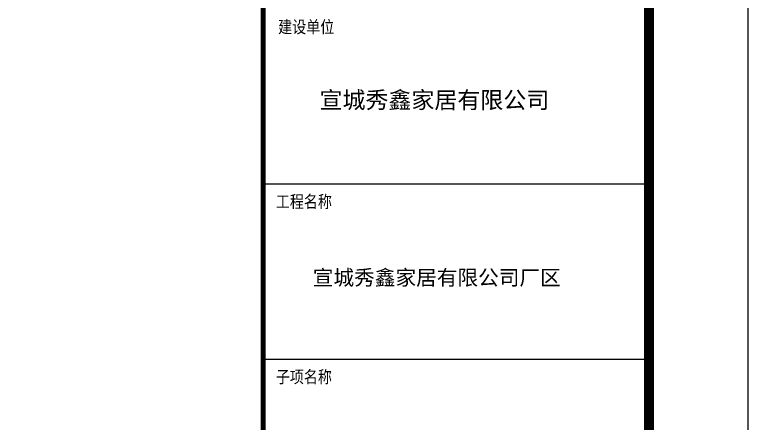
# Model space of a CAD drawing. Extents: x -21908402 to 2165534, y 88493 to 5079726.
# Drawn here: x 2050442 to 2061534, y 226969 to 233153 of the extents above; entities that cross this region are included whole.
import ezdxf

# ---------------------------------------------------------------- set-up
doc = ezdxf.new("R2010")
doc.units = 0
doc.header["$LTSCALE"] = 1000
for name, color, linetype in [('1', 140, 'Continuous'), ('PP-PM-TK', 7, 'Continuous'), ('PUB_TEXT', 7, 'Continuous'), ('PUB_TITLE', 4, 'Continuous')]:
    doc.layers.add(name, color=color, linetype=linetype)
doc.styles.add('-黑体', font='simhei.ttf', dxfattribs={"width": 0.8})
doc.styles.add('TQ', font='txt.shx', dxfattribs={"width": 0.8, "bigfont": 'hztxt.shx'})

# ---------------------------------------------------------------- blocks, each defined once
blk = doc.blocks.new('tk')
at = {"layer": '1'}
for p, q in [((1742537, 356592), (1748371, 356592)), ((1742537, 353940), (1748371, 353940))]:
    blk.add_line(p, q, dxfattribs=at)
at = {"layer": 'PP-PM-TK', "color": 4, "const_width": 74.2}
blk.add_lwpolyline([(1742537, 401993), (1742537, 341993)], dxfattribs=at)
at = {"layer": 'PUB_TEXT', "color": 2, "style": 'TQ'}
for s, p in [('建设单位', (1742763, 358854)), ('工程名称', (1742727, 356211)), ('子项名称', (1742727, 353559))]:
    blk.add_text(s, height=212.1, dxfattribs=at).set_placement(p)
at = {"layer": 'PUB_TITLE', "color": 255, "style": '-黑体'}
for s, height, p in [('宣城秀鑫家居有限公司', 254.6, (1743388, 357735)), ('宣城秀鑫家居有限公司厂区', 229.1, (1743286, 355060))]:
    blk.add_text(s, height=height, dxfattribs=at).set_placement(p)

msp = doc.modelspace()

# ---------------------------------------------------------------- linework, layer by layer
at = {"layer": 'PUB_TITLE'}
msp.add_lwpolyline([(1972434, 214493), (2061534, 214493), (2061534, 277493), (1972434, 277493)], close=True, dxfattribs=at)
at = {"layer": 'PUB_TITLE', "const_width": 150}
msp.add_lwpolyline([(1976184, 215993), (2060034, 215993), (2060034, 275993), (1976184, 275993)], close=True, dxfattribs=at)

# ---------------------------------------------------------------- block references
msp.add_blockref('tk', (311663, -126000))

doc.saveas('drawing.dxf')
